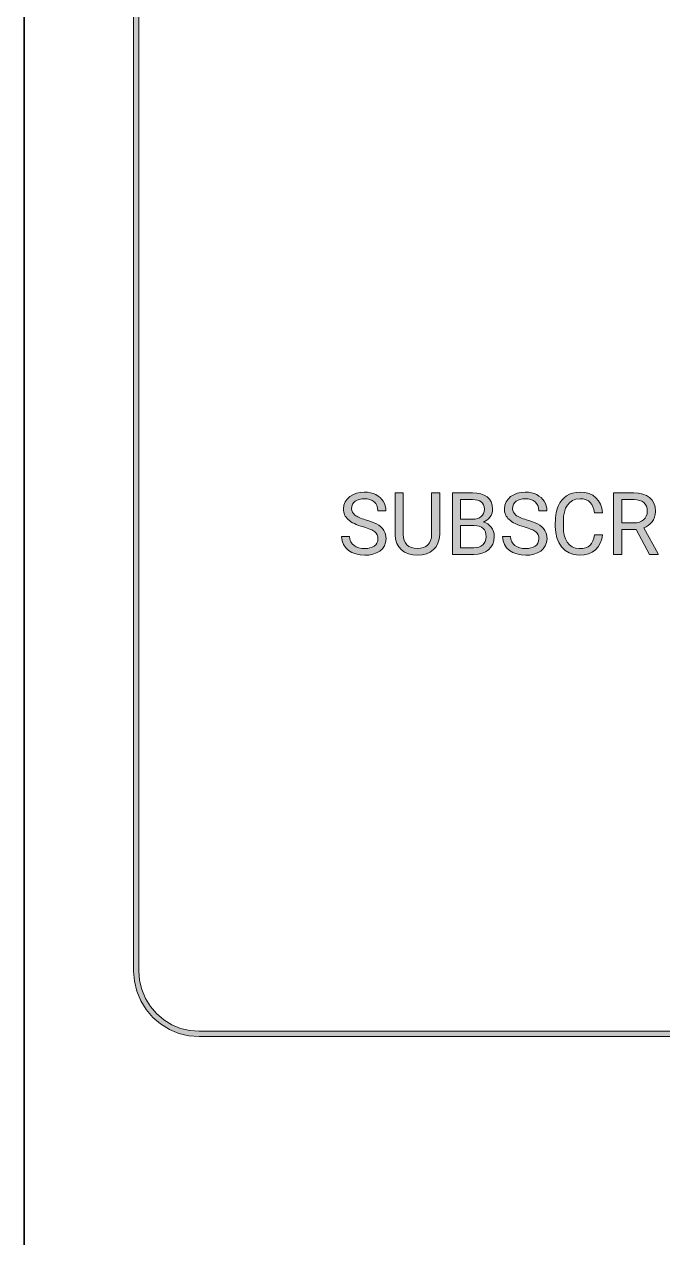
# Model space of a CAD drawing. Extents: x 3 to 1760, y 20 to 1040.
# Drawn here: x 472.7 to 594.3, y 331.2 to 562.4 of the extents above; entities that cross this region are included whole.
import ezdxf

# ---------------------------------------------------------------- set-up
doc = ezdxf.new("R2010")
doc.units = 0
doc.header["$MEASUREMENT"] = 0
doc.layers.add('Layer 1', color=7, linetype='Continuous', lineweight=0)

# ---------------------------------------------------------------- blocks, each defined once
blk = doc.blocks.new('Block_170')
at = {"layer": 'Layer 1', "true_color": 0x202124, "transparency": 33554687}
h = blk.add_hatch(color=250, dxfattribs=at)
h.dxf.hatch_style = 2
edge = h.paths.add_edge_path()
edge.add_spline(control_points=[(537.54, 462.47), (538.98, 462.47), (540.06, 463.04), (540.06, 464.33), (540.06, 464.9), (539.86, 465.35), (539.46, 465.66), (539.06, 465.97), (538.33, 466.28), (537.28, 466.58), (535.95, 466.96), (534.99, 467.44), (534.39, 467.99), (533.78, 468.54), (533.49, 469.23), (533.49, 470.04), (533.49, 472), (535.34, 473.23), (537.46, 473.23), (539.12, 473.23), (540.42, 472.51), (541.07, 471.47), (541.41, 470.93), (541.59, 470.33), (541.59, 469.68), (541.59, 469.68), (540.04, 469.68), (540.04, 469.68), (540.04, 471.16), (539, 471.96), (537.46, 471.96), (536.08, 471.96), (535.06, 471.35), (535.04, 470.06), (535.04, 469.59), (535.25, 469.19), (535.65, 468.86), (536.06, 468.53), (536.74, 468.23), (537.71, 467.95), (539.36, 467.48), (540.48, 467.02), (541.21, 465.89), (541.49, 465.47), (541.61, 464.94), (541.61, 464.34), (541.6, 462.29), (539.76, 461.15), (537.54, 461.21), (535.15, 461.28), (533.2, 462.41), (533.12, 464.76), (533.12, 464.76), (534.67, 464.76), (534.67, 464.76), (534.67, 463.26), (535.95, 462.47), (537.54, 462.47)], knot_values=[0, 0, 0, 0, 1, 1, 1, 2, 2, 2, 3, 3, 3, 4, 4, 4, 5, 5, 5, 6, 6, 6, 7, 7, 7, 8, 8, 8, 9, 9, 9, 10, 10, 10, 11, 11, 11, 12, 12, 12, 13, 13, 13, 14, 14, 14, 15, 15, 15, 16, 16, 16, 17, 17, 17, 18, 18, 18, 19, 19, 19, 19], degree=3, periodic=0)
edge.add_line((537.54, 462.47), (537.54, 462.47))
h = blk.add_hatch(color=250, dxfattribs=at)
h.dxf.hatch_style = 2
edge = h.paths.add_edge_path()
edge.add_spline(control_points=[(547.57, 462.47), (549.29, 462.47), (550.28, 463.45), (550.27, 465.14), (550.27, 465.14), (550.27, 473.06), (550.27, 473.06), (550.27, 473.06), (551.82, 473.06), (551.82, 473.06), (551.82, 473.06), (551.82, 465.12), (551.82, 465.12), (551.79, 462.71), (550.07, 461.21), (547.57, 461.21), (545.09, 461.21), (543.35, 462.67), (543.35, 465.1), (543.35, 465.1), (543.35, 473.06), (543.35, 473.06), (543.35, 473.06), (544.88, 473.06), (544.88, 473.06), (544.88, 473.06), (544.88, 465.15), (544.88, 465.15), (544.87, 463.46), (545.87, 462.47), (547.57, 462.47)], knot_values=[0, 0, 0, 0, 1, 1, 1, 2, 2, 2, 3, 3, 3, 4, 4, 4, 5, 5, 5, 6, 6, 6, 7, 7, 7, 8, 8, 8, 9, 9, 9, 10, 10, 10, 10], degree=3, periodic=0)
edge.add_line((547.57, 462.47), (547.57, 462.47))
h = blk.add_hatch(color=250, dxfattribs=at)
h.dxf.hatch_style = 2
edge = h.paths.add_edge_path()
edge.add_spline(control_points=[(558.34, 462.63), (559.71, 462.62), (560.66, 463.4), (560.66, 464.73), (560.66, 466.14), (559.9, 466.84), (558.36, 466.84), (558.36, 466.84), (555.79, 466.84), (555.79, 466.84), (555.79, 466.84), (555.79, 462.63), (555.79, 462.63), (555.79, 462.63), (558.34, 462.63), (558.34, 462.63)], knot_values=[0, 0, 0, 0, 1, 1, 1, 2, 2, 2, 3, 3, 3, 4, 4, 4, 5, 5, 5, 5], degree=3, periodic=0)
edge = h.paths.add_edge_path()
edge.add_spline(control_points=[(562.21, 464.75), (562.2, 462.54), (560.63, 461.37), (558.31, 461.37), (558.31, 461.37), (554.25, 461.37), (554.25, 461.37), (554.25, 461.37), (554.25, 473.06), (554.25, 473.06), (554.25, 473.06), (558.07, 473.06), (558.07, 473.06), (560.43, 473.07), (561.9, 472.17), (561.9, 469.95), (561.9, 468.72), (561.1, 467.92), (560.16, 467.52), (561.33, 467.22), (562.21, 466.18), (562.21, 464.75)], knot_values=[0, 0, 0, 0, 1, 1, 1, 2, 2, 2, 3, 3, 3, 4, 4, 4, 5, 5, 5, 6, 6, 6, 7, 7, 7, 7], degree=3, periodic=0)
edge = h.paths.add_edge_path()
edge.add_spline(control_points=[(560.35, 469.96), (560.33, 471.34), (559.51, 471.8), (558.07, 471.8), (558.07, 471.8), (555.79, 471.8), (555.79, 471.8), (555.79, 471.8), (555.79, 468.08), (555.79, 468.08), (555.79, 468.08), (558.12, 468.08), (558.12, 468.08), (559.38, 468.05), (560.35, 468.75), (560.35, 469.96)], knot_values=[0, 0, 0, 0, 1, 1, 1, 2, 2, 2, 3, 3, 3, 4, 4, 4, 5, 5, 5, 5], degree=3, periodic=0)
edge.add_line((560.35, 469.96), (560.35, 469.96))
h = blk.add_hatch(color=250, dxfattribs=at)
h.dxf.hatch_style = 2
edge = h.paths.add_edge_path()
edge.add_spline(control_points=[(568.2, 462.47), (569.64, 462.47), (570.72, 463.04), (570.72, 464.33), (570.72, 464.9), (570.52, 465.35), (570.12, 465.66), (569.72, 465.97), (568.99, 466.28), (567.93, 466.58), (566.61, 466.96), (565.64, 467.44), (565.04, 467.99), (564.44, 468.54), (564.14, 469.23), (564.14, 470.04), (564.14, 472), (566, 473.23), (568.12, 473.23), (569.77, 473.23), (571.08, 472.51), (571.72, 471.47), (572.07, 470.93), (572.25, 470.33), (572.25, 469.68), (572.25, 469.68), (570.7, 469.68), (570.7, 469.68), (570.7, 471.16), (569.66, 471.96), (568.12, 471.96), (566.74, 471.96), (565.72, 471.35), (565.7, 470.06), (565.7, 469.59), (565.91, 469.19), (566.31, 468.86), (566.71, 468.53), (567.4, 468.23), (568.37, 467.95), (570.01, 467.48), (571.14, 467.02), (571.87, 465.89), (572.15, 465.47), (572.27, 464.94), (572.27, 464.34), (572.25, 462.29), (570.41, 461.15), (568.2, 461.21), (565.81, 461.28), (563.85, 462.41), (563.77, 464.76), (563.77, 464.76), (565.32, 464.76), (565.32, 464.76), (565.32, 463.26), (566.61, 462.47), (568.2, 462.47)], knot_values=[0, 0, 0, 0, 1, 1, 1, 2, 2, 2, 3, 3, 3, 4, 4, 4, 5, 5, 5, 6, 6, 6, 7, 7, 7, 8, 8, 8, 9, 9, 9, 10, 10, 10, 11, 11, 11, 12, 12, 12, 13, 13, 13, 14, 14, 14, 15, 15, 15, 16, 16, 16, 17, 17, 17, 18, 18, 18, 19, 19, 19, 19], degree=3, periodic=0)
edge.add_line((568.2, 462.47), (568.2, 462.47))
h = blk.add_hatch(color=250, dxfattribs=at)
h.dxf.hatch_style = 2
edge = h.paths.add_edge_path()
edge.add_spline(control_points=[(578.41, 462.47), (580.32, 462.47), (581.01, 463.29), (581.29, 465.08), (581.29, 465.08), (582.84, 465.08), (582.84, 465.08), (582.59, 462.7), (581.01, 461.21), (578.41, 461.21), (575.51, 461.21), (573.84, 463.61), (573.84, 466.67), (573.84, 468.25), (573.91, 469.56), (574.43, 470.66), (575.14, 472.16), (576.49, 473.21), (578.55, 473.23), (581.09, 473.24), (582.64, 471.66), (582.84, 469.31), (582.84, 469.31), (581.29, 469.31), (581.29, 469.31), (581.05, 471.01), (580.35, 471.96), (578.55, 471.96), (576.36, 471.96), (575.36, 470.16), (575.39, 467.76), (575.39, 467.76), (575.39, 466.62), (575.39, 466.62), (575.37, 464.36), (576.32, 462.47), (578.41, 462.47)], knot_values=[0, 0, 0, 0, 1, 1, 1, 2, 2, 2, 3, 3, 3, 4, 4, 4, 5, 5, 5, 6, 6, 6, 7, 7, 7, 8, 8, 8, 9, 9, 9, 10, 10, 10, 11, 11, 11, 12, 12, 12, 12], degree=3, periodic=0)
edge.add_line((578.41, 462.47), (578.41, 462.47))
h = blk.add_hatch(color=250, dxfattribs=at)
h.dxf.hatch_style = 2
edge = h.paths.add_edge_path()
edge.add_spline(control_points=[(592.91, 469.55), (592.91, 467.93), (591.93, 466.9), (590.68, 466.43), (590.68, 466.43), (593.43, 461.47), (593.43, 461.47), (593.43, 461.47), (593.43, 461.37), (593.43, 461.37), (593.43, 461.37), (591.77, 461.37), (591.77, 461.37), (591.77, 461.37), (589.24, 466.1), (589.24, 466.1), (589.24, 466.1), (586.49, 466.1), (586.49, 466.1), (586.49, 466.1), (586.49, 461.37), (586.49, 461.37), (586.49, 461.37), (584.94, 461.37), (584.94, 461.37), (584.94, 461.37), (584.94, 473.06), (584.94, 473.06), (584.94, 473.06), (588.81, 473.06), (588.81, 473.06), (591.3, 473.08), (592.91, 471.95), (592.91, 469.55)], knot_values=[0, 0, 0, 0, 1, 1, 1, 2, 2, 2, 3, 3, 3, 4, 4, 4, 5, 5, 5, 6, 6, 6, 7, 7, 7, 8, 8, 8, 9, 9, 9, 10, 10, 10, 11, 11, 11, 11], degree=3, periodic=0)
edge = h.paths.add_edge_path()
edge.add_spline(control_points=[(591.36, 469.55), (591.36, 471.05), (590.4, 471.8), (588.85, 471.8), (588.85, 471.8), (586.49, 471.8), (586.49, 471.8), (586.49, 471.8), (586.49, 467.36), (586.49, 467.36), (586.49, 467.36), (588.86, 467.36), (588.86, 467.36), (590.3, 467.34), (591.37, 468.17), (591.36, 469.55)], knot_values=[0, 0, 0, 0, 1, 1, 1, 2, 2, 2, 3, 3, 3, 4, 4, 4, 5, 5, 5, 5], degree=3, periodic=0)
edge.add_line((591.36, 469.55), (591.36, 469.55))
at = {"layer": 'Layer 1'}
for points, knots in [([(537.54, 462.47), (538.98, 462.47), (540.06, 463.04), (540.06, 464.33), (540.06, 464.9), (539.86, 465.35), (539.46, 465.66), (539.06, 465.97), (538.33, 466.28), (537.28, 466.58), (535.95, 466.96), (534.99, 467.44), (534.39, 467.99), (533.78, 468.54), (533.49, 469.23), (533.49, 470.04), (533.49, 472), (535.34, 473.23), (537.46, 473.23), (539.12, 473.23), (540.42, 472.51), (541.07, 471.47), (541.41, 470.93), (541.59, 470.33), (541.59, 469.68), (541.59, 469.68), (540.04, 469.68), (540.04, 469.68), (540.04, 471.16), (539, 471.96), (537.46, 471.96), (536.08, 471.96), (535.06, 471.35), (535.04, 470.06), (535.04, 469.59), (535.25, 469.19), (535.65, 468.86), (536.06, 468.53), (536.74, 468.23), (537.71, 467.95), (539.36, 467.48), (540.48, 467.02), (541.21, 465.89), (541.49, 465.47), (541.61, 464.94), (541.61, 464.34), (541.6, 462.29), (539.76, 461.15), (537.54, 461.21), (535.15, 461.28), (533.2, 462.41), (533.12, 464.76), (533.12, 464.76), (534.67, 464.76), (534.67, 464.76), (534.67, 463.26), (535.95, 462.47), (537.54, 462.47)], [0, 0, 0, 0, 1, 1, 1, 2, 2, 2, 3, 3, 3, 4, 4, 4, 5, 5, 5, 6, 6, 6, 7, 7, 7, 8, 8, 8, 9, 9, 9, 10, 10, 10, 11, 11, 11, 12, 12, 12, 13, 13, 13, 14, 14, 14, 15, 15, 15, 16, 16, 16, 17, 17, 17, 18, 18, 18, 19, 19, 19, 19]), ([(547.57, 462.47), (549.29, 462.47), (550.28, 463.45), (550.27, 465.14), (550.27, 465.14), (550.27, 473.06), (550.27, 473.06), (550.27, 473.06), (551.82, 473.06), (551.82, 473.06), (551.82, 473.06), (551.82, 465.12), (551.82, 465.12), (551.79, 462.71), (550.07, 461.21), (547.57, 461.21), (545.09, 461.21), (543.35, 462.67), (543.35, 465.1), (543.35, 465.1), (543.35, 473.06), (543.35, 473.06), (543.35, 473.06), (544.88, 473.06), (544.88, 473.06), (544.88, 473.06), (544.88, 465.15), (544.88, 465.15), (544.87, 463.46), (545.87, 462.47), (547.57, 462.47)], [0, 0, 0, 0, 1, 1, 1, 2, 2, 2, 3, 3, 3, 4, 4, 4, 5, 5, 5, 6, 6, 6, 7, 7, 7, 8, 8, 8, 9, 9, 9, 10, 10, 10, 10]), ([(562.21, 464.75), (562.2, 462.54), (560.63, 461.37), (558.31, 461.37), (558.31, 461.37), (554.25, 461.37), (554.25, 461.37), (554.25, 461.37), (554.25, 473.06), (554.25, 473.06), (554.25, 473.06), (558.07, 473.06), (558.07, 473.06), (560.43, 473.07), (561.9, 472.17), (561.9, 469.95), (561.9, 468.72), (561.1, 467.92), (560.16, 467.52), (561.33, 467.22), (562.21, 466.18), (562.21, 464.75)], [0, 0, 0, 0, 1, 1, 1, 2, 2, 2, 3, 3, 3, 4, 4, 4, 5, 5, 5, 6, 6, 6, 7, 7, 7, 7]), ([(560.35, 469.96), (560.33, 471.34), (559.51, 471.8), (558.07, 471.8), (558.07, 471.8), (555.79, 471.8), (555.79, 471.8), (555.79, 471.8), (555.79, 468.08), (555.79, 468.08), (555.79, 468.08), (558.12, 468.08), (558.12, 468.08), (559.38, 468.05), (560.35, 468.75), (560.35, 469.96)], [0, 0, 0, 0, 1, 1, 1, 2, 2, 2, 3, 3, 3, 4, 4, 4, 5, 5, 5, 5]), ([(568.2, 462.47), (569.64, 462.47), (570.72, 463.04), (570.72, 464.33), (570.72, 464.9), (570.52, 465.35), (570.12, 465.66), (569.72, 465.97), (568.99, 466.28), (567.93, 466.58), (566.61, 466.96), (565.64, 467.44), (565.04, 467.99), (564.44, 468.54), (564.14, 469.23), (564.14, 470.04), (564.14, 472), (566, 473.23), (568.12, 473.23), (569.77, 473.23), (571.08, 472.51), (571.72, 471.47), (572.07, 470.93), (572.25, 470.33), (572.25, 469.68), (572.25, 469.68), (570.7, 469.68), (570.7, 469.68), (570.7, 471.16), (569.66, 471.96), (568.12, 471.96), (566.74, 471.96), (565.72, 471.35), (565.7, 470.06), (565.7, 469.59), (565.91, 469.19), (566.31, 468.86), (566.71, 468.53), (567.4, 468.23), (568.37, 467.95), (570.01, 467.48), (571.14, 467.02), (571.87, 465.89), (572.15, 465.47), (572.27, 464.94), (572.27, 464.34), (572.25, 462.29), (570.41, 461.15), (568.2, 461.21), (565.81, 461.28), (563.85, 462.41), (563.77, 464.76), (563.77, 464.76), (565.32, 464.76), (565.32, 464.76), (565.32, 463.26), (566.61, 462.47), (568.2, 462.47)], [0, 0, 0, 0, 1, 1, 1, 2, 2, 2, 3, 3, 3, 4, 4, 4, 5, 5, 5, 6, 6, 6, 7, 7, 7, 8, 8, 8, 9, 9, 9, 10, 10, 10, 11, 11, 11, 12, 12, 12, 13, 13, 13, 14, 14, 14, 15, 15, 15, 16, 16, 16, 17, 17, 17, 18, 18, 18, 19, 19, 19, 19]), ([(578.41, 462.47), (580.32, 462.47), (581.01, 463.29), (581.29, 465.08), (581.29, 465.08), (582.84, 465.08), (582.84, 465.08), (582.59, 462.7), (581.01, 461.21), (578.41, 461.21), (575.51, 461.21), (573.84, 463.61), (573.84, 466.67), (573.84, 468.25), (573.91, 469.56), (574.43, 470.66), (575.14, 472.16), (576.49, 473.21), (578.55, 473.23), (581.09, 473.24), (582.64, 471.66), (582.84, 469.31), (582.84, 469.31), (581.29, 469.31), (581.29, 469.31), (581.05, 471.01), (580.35, 471.96), (578.55, 471.96), (576.36, 471.96), (575.36, 470.16), (575.39, 467.76), (575.39, 467.76), (575.39, 466.62), (575.39, 466.62), (575.37, 464.36), (576.32, 462.47), (578.41, 462.47)], [0, 0, 0, 0, 1, 1, 1, 2, 2, 2, 3, 3, 3, 4, 4, 4, 5, 5, 5, 6, 6, 6, 7, 7, 7, 8, 8, 8, 9, 9, 9, 10, 10, 10, 11, 11, 11, 12, 12, 12, 12]), ([(592.91, 469.55), (592.91, 467.93), (591.93, 466.9), (590.68, 466.43), (590.68, 466.43), (593.43, 461.47), (593.43, 461.47), (593.43, 461.47), (593.43, 461.37), (593.43, 461.37), (593.43, 461.37), (591.77, 461.37), (591.77, 461.37), (591.77, 461.37), (589.24, 466.1), (589.24, 466.1), (589.24, 466.1), (586.49, 466.1), (586.49, 466.1), (586.49, 466.1), (586.49, 461.37), (586.49, 461.37), (586.49, 461.37), (584.94, 461.37), (584.94, 461.37), (584.94, 461.37), (584.94, 473.06), (584.94, 473.06), (584.94, 473.06), (588.81, 473.06), (588.81, 473.06), (591.3, 473.08), (592.91, 471.95), (592.91, 469.55)], [0, 0, 0, 0, 1, 1, 1, 2, 2, 2, 3, 3, 3, 4, 4, 4, 5, 5, 5, 6, 6, 6, 7, 7, 7, 8, 8, 8, 9, 9, 9, 10, 10, 10, 11, 11, 11, 11]), ([(591.36, 469.55), (591.36, 471.05), (590.4, 471.8), (588.85, 471.8), (588.85, 471.8), (586.49, 471.8), (586.49, 471.8), (586.49, 471.8), (586.49, 467.36), (586.49, 467.36), (586.49, 467.36), (588.86, 467.36), (588.86, 467.36), (590.3, 467.34), (591.37, 468.17), (591.36, 469.55)], [0, 0, 0, 0, 1, 1, 1, 2, 2, 2, 3, 3, 3, 4, 4, 4, 5, 5, 5, 5]), ([(558.34, 462.63), (559.71, 462.62), (560.66, 463.4), (560.66, 464.73), (560.66, 466.14), (559.9, 466.84), (558.36, 466.84), (558.36, 466.84), (555.79, 466.84), (555.79, 466.84), (555.79, 466.84), (555.79, 462.63), (555.79, 462.63), (555.79, 462.63), (558.34, 462.63), (558.34, 462.63)], [0, 0, 0, 0, 1, 1, 1, 2, 2, 2, 3, 3, 3, 4, 4, 4, 5, 5, 5, 5])]:
    blk.add_open_spline(points, degree=3, knots=knots, dxfattribs=at)
blk = doc.blocks.new('Block_169')
at = {"layer": 'Layer 1'}
blk.add_blockref('Block_170', (0, 0), dxfattribs=at)
blk = doc.blocks.new('Block_160')
at = {"layer": 'Layer 1'}
blk.add_blockref('Block_169', (0, 0), dxfattribs=at)
blk = doc.blocks.new('Block_0')
at = {"layer": 'Layer 1', "true_color": 0x666666, "transparency": 33554687}
h = blk.add_hatch(color=251, dxfattribs=at)
h.dxf.hatch_style = 2
edge = h.paths.add_edge_path()
edge.add_spline(control_points=[(494.51, 382.02), (494.51, 382.02), (494.65, 380.2), (494.65, 380.2), (494.65, 380.2), (495.07, 378.45), (495.07, 378.45), (495.07, 378.45), (495.77, 376.78), (495.77, 376.78), (495.77, 376.78), (496.71, 375.24), (496.71, 375.24), (496.71, 375.24), (497.88, 373.87), (497.88, 373.87), (497.88, 373.87), (499.25, 372.7), (499.25, 372.7), (499.25, 372.7), (500.79, 371.75), (500.79, 371.75), (500.79, 371.75), (502.46, 371.05), (502.46, 371.05), (502.46, 371.05), (504.21, 370.65), (504.21, 370.65), (504.21, 370.65), (506.03, 370.5), (506.03, 370.5), (506.03, 370.5), (1162.98, 370.5), (1162.98, 370.5), (1162.98, 370.5), (1164.92, 370.35), (1164.92, 370.35), (1164.92, 370.35), (1166.82, 369.89), (1166.82, 369.89), (1166.82, 369.89), (1168.65, 369.13), (1168.65, 369.13), (1168.65, 369.13), (1170.32, 368.1), (1170.32, 368.1), (1170.32, 368.1), (1171.82, 366.84), (1171.82, 366.84), (1171.82, 366.84), (1173.09, 365.34), (1173.09, 365.34), (1173.09, 365.34), (1174.11, 363.68), (1174.11, 363.68), (1174.11, 363.68), (1174.85, 361.86), (1174.85, 361.86), (1174.85, 361.86), (1175.31, 359.96), (1175.31, 359.96), (1175.31, 359.96), (1175.46, 358.02), (1175.46, 358.02), (1175.46, 358.02), (1175.46, 180.17), (1175.46, 180.17), (1175.46, 180.17), (1175.6, 178.35), (1175.6, 178.35), (1175.6, 178.35), (1176.02, 176.6), (1176.02, 176.6), (1176.02, 176.6), (1176.72, 174.93), (1176.72, 174.93), (1176.72, 174.93), (1177.65, 173.39), (1177.65, 173.39), (1177.65, 173.39), (1178.82, 172.01), (1178.82, 172.01), (1178.82, 172.01), (1180.19, 170.84), (1180.19, 170.84), (1180.19, 170.84), (1181.72, 169.9), (1181.72, 169.9), (1181.72, 169.9), (1183.39, 169.22), (1183.39, 169.22), (1183.39, 169.22), (1185.14, 168.8), (1185.14, 168.8), (1185.14, 168.8), (1186.96, 168.65), (1186.96, 168.65), (1186.96, 168.65), (1198.56, 168.65), (1198.56, 168.65), (1198.56, 168.65), (1198.56, 167.65), (1198.56, 167.65), (1198.56, 167.65), (1186.92, 167.65), (1186.92, 167.65), (1186.92, 167.65), (1184.99, 167.8), (1184.99, 167.8), (1184.99, 167.8), (1183.09, 168.26), (1183.09, 168.26), (1183.09, 168.26), (1181.27, 169.01), (1181.27, 169.01), (1181.27, 169.01), (1179.59, 170.05), (1179.59, 170.05), (1179.59, 170.05), (1178.09, 171.32), (1178.09, 171.32), (1178.09, 171.32), (1176.83, 172.82), (1176.83, 172.82), (1176.83, 172.82), (1175.8, 174.5), (1175.8, 174.5), (1175.8, 174.5), (1175.06, 176.3), (1175.06, 176.3), (1175.06, 176.3), (1174.6, 178.22), (1174.6, 178.22), (1174.6, 178.22), (1174.45, 180.15), (1174.45, 180.15), (1174.45, 180.15), (1174.45, 357.98), (1174.45, 357.98), (1174.45, 357.98), (1174.31, 359.8), (1174.31, 359.8), (1174.31, 359.8), (1173.91, 361.55), (1173.91, 361.55), (1173.91, 361.55), (1173.21, 363.22), (1173.21, 363.22), (1173.21, 363.22), (1172.26, 364.76), (1172.26, 364.76), (1172.26, 364.76), (1171.09, 366.13), (1171.09, 366.13), (1171.09, 366.13), (1169.72, 367.3), (1169.72, 367.3), (1169.72, 367.3), (1168.19, 368.25), (1168.19, 368.25), (1168.19, 368.25), (1166.53, 368.95), (1166.53, 368.95), (1166.53, 368.95), (1164.78, 369.35), (1164.78, 369.35), (1164.78, 369.35), (1162.96, 369.5), (1162.96, 369.5), (1162.96, 369.5), (505.99, 369.5), (505.99, 369.5), (505.99, 369.5), (504.05, 369.65), (504.05, 369.65), (504.05, 369.65), (502.15, 370.11), (502.15, 370.11), (502.15, 370.11), (500.33, 370.87), (500.33, 370.87), (500.33, 370.87), (498.66, 371.9), (498.66, 371.9), (498.66, 371.9), (497.16, 373.16), (497.16, 373.16), (497.16, 373.16), (495.9, 374.66), (495.9, 374.66), (495.9, 374.66), (494.86, 376.32), (494.86, 376.32), (494.86, 376.32), (494.11, 378.14), (494.11, 378.14), (494.11, 378.14), (493.66, 380.04), (493.66, 380.04), (493.66, 380.04), (493.51, 381.98), (493.51, 381.98), (493.51, 381.98), (493.51, 729.43), (493.51, 729.43), (493.51, 729.43), (494.51, 729.43), (494.51, 729.43), (494.51, 729.43), (494.51, 382.02), (494.51, 382.02)], knot_values=[0, 0, 0, 0, 1, 1, 1, 2, 2, 2, 3, 3, 3, 4, 4, 4, 5, 5, 5, 6, 6, 6, 7, 7, 7, 8, 8, 8, 9, 9, 9, 10, 10, 10, 11, 11, 11, 12, 12, 12, 13, 13, 13, 14, 14, 14, 15, 15, 15, 16, 16, 16, 17, 17, 17, 18, 18, 18, 19, 19, 19, 20, 20, 20, 21, 21, 21, 22, 22, 22, 23, 23, 23, 24, 24, 24, 25, 25, 25, 26, 26, 26, 27, 27, 27, 28, 28, 28, 29, 29, 29, 30, 30, 30, 31, 31, 31, 32, 32, 32, 33, 33, 33, 34, 34, 34, 35, 35, 35, 36, 36, 36, 37, 37, 37, 38, 38, 38, 39, 39, 39, 40, 40, 40, 41, 41, 41, 42, 42, 42, 43, 43, 43, 44, 44, 44, 45, 45, 45, 46, 46, 46, 47, 47, 47, 48, 48, 48, 49, 49, 49, 50, 50, 50, 51, 51, 51, 52, 52, 52, 53, 53, 53, 54, 54, 54, 55, 55, 55, 56, 56, 56, 57, 57, 57, 58, 58, 58, 59, 59, 59, 60, 60, 60, 61, 61, 61, 62, 62, 62, 63, 63, 63, 64, 64, 64, 65, 65, 65, 66, 66, 66, 67, 67, 67, 68, 68, 68, 69, 69, 69, 70, 70, 70, 70], degree=3, periodic=0)
at = {"layer": 'Layer 1', "color": 251, "lineweight": 0, "true_color": 0x666666}
blk.add_open_spline([(494.51, 382.02), (494.51, 382.02), (494.65, 380.2), (494.65, 380.2), (494.65, 380.2), (495.07, 378.45), (495.07, 378.45), (495.07, 378.45), (495.77, 376.78), (495.77, 376.78), (495.77, 376.78), (496.71, 375.24), (496.71, 375.24), (496.71, 375.24), (497.88, 373.87), (497.88, 373.87), (497.88, 373.87), (499.25, 372.7), (499.25, 372.7), (499.25, 372.7), (500.79, 371.75), (500.79, 371.75), (500.79, 371.75), (502.46, 371.05), (502.46, 371.05), (502.46, 371.05), (504.21, 370.65), (504.21, 370.65), (504.21, 370.65), (506.03, 370.5), (506.03, 370.5), (506.03, 370.5), (1162.98, 370.5), (1162.98, 370.5), (1162.98, 370.5), (1164.92, 370.35), (1164.92, 370.35), (1164.92, 370.35), (1166.82, 369.89), (1166.82, 369.89), (1166.82, 369.89), (1168.65, 369.13), (1168.65, 369.13), (1168.65, 369.13), (1170.32, 368.1), (1170.32, 368.1), (1170.32, 368.1), (1171.82, 366.84), (1171.82, 366.84), (1171.82, 366.84), (1173.09, 365.34), (1173.09, 365.34), (1173.09, 365.34), (1174.11, 363.68), (1174.11, 363.68), (1174.11, 363.68), (1174.85, 361.86), (1174.85, 361.86), (1174.85, 361.86), (1175.31, 359.96), (1175.31, 359.96), (1175.31, 359.96), (1175.46, 358.02), (1175.46, 358.02), (1175.46, 358.02), (1175.46, 180.17), (1175.46, 180.17), (1175.46, 180.17), (1175.6, 178.35), (1175.6, 178.35), (1175.6, 178.35), (1176.02, 176.6), (1176.02, 176.6), (1176.02, 176.6), (1176.72, 174.93), (1176.72, 174.93), (1176.72, 174.93), (1177.65, 173.39), (1177.65, 173.39), (1177.65, 173.39), (1178.82, 172.01), (1178.82, 172.01), (1178.82, 172.01), (1180.19, 170.84), (1180.19, 170.84), (1180.19, 170.84), (1181.72, 169.9), (1181.72, 169.9), (1181.72, 169.9), (1183.39, 169.22), (1183.39, 169.22), (1183.39, 169.22), (1185.14, 168.8), (1185.14, 168.8), (1185.14, 168.8), (1186.96, 168.65), (1186.96, 168.65), (1186.96, 168.65), (1198.56, 168.65), (1198.56, 168.65), (1198.56, 168.65), (1198.56, 167.65), (1198.56, 167.65), (1198.56, 167.65), (1186.92, 167.65), (1186.92, 167.65), (1186.92, 167.65), (1184.99, 167.8), (1184.99, 167.8), (1184.99, 167.8), (1183.09, 168.26), (1183.09, 168.26), (1183.09, 168.26), (1181.27, 169.01), (1181.27, 169.01), (1181.27, 169.01), (1179.59, 170.05), (1179.59, 170.05), (1179.59, 170.05), (1178.09, 171.32), (1178.09, 171.32), (1178.09, 171.32), (1176.83, 172.82), (1176.83, 172.82), (1176.83, 172.82), (1175.8, 174.5), (1175.8, 174.5), (1175.8, 174.5), (1175.06, 176.3), (1175.06, 176.3), (1175.06, 176.3), (1174.6, 178.22), (1174.6, 178.22), (1174.6, 178.22), (1174.45, 180.15), (1174.45, 180.15), (1174.45, 180.15), (1174.45, 357.98), (1174.45, 357.98), (1174.45, 357.98), (1174.31, 359.8), (1174.31, 359.8), (1174.31, 359.8), (1173.91, 361.55), (1173.91, 361.55), (1173.91, 361.55), (1173.21, 363.22), (1173.21, 363.22), (1173.21, 363.22), (1172.26, 364.76), (1172.26, 364.76), (1172.26, 364.76), (1171.09, 366.13), (1171.09, 366.13), (1171.09, 366.13), (1169.72, 367.3), (1169.72, 367.3), (1169.72, 367.3), (1168.19, 368.25), (1168.19, 368.25), (1168.19, 368.25), (1166.53, 368.95), (1166.53, 368.95), (1166.53, 368.95), (1164.78, 369.35), (1164.78, 369.35), (1164.78, 369.35), (1162.96, 369.5), (1162.96, 369.5), (1162.96, 369.5), (505.99, 369.5), (505.99, 369.5), (505.99, 369.5), (504.05, 369.65), (504.05, 369.65), (504.05, 369.65), (502.15, 370.11), (502.15, 370.11), (502.15, 370.11), (500.33, 370.87), (500.33, 370.87), (500.33, 370.87), (498.66, 371.9), (498.66, 371.9), (498.66, 371.9), (497.16, 373.16), (497.16, 373.16), (497.16, 373.16), (495.9, 374.66), (495.9, 374.66), (495.9, 374.66), (494.86, 376.32), (494.86, 376.32), (494.86, 376.32), (494.11, 378.14), (494.11, 378.14), (494.11, 378.14), (493.66, 380.04), (493.66, 380.04), (493.66, 380.04), (493.51, 381.98), (493.51, 381.98), (493.51, 381.98), (493.51, 729.43), (493.51, 729.43), (493.51, 729.43), (494.51, 729.43), (494.51, 729.43), (494.51, 729.43), (494.51, 382.02), (494.51, 382.02)], degree=3, knots=[0, 0, 0, 0, 1, 1, 1, 2, 2, 2, 3, 3, 3, 4, 4, 4, 5, 5, 5, 6, 6, 6, 7, 7, 7, 8, 8, 8, 9, 9, 9, 10, 10, 10, 11, 11, 11, 12, 12, 12, 13, 13, 13, 14, 14, 14, 15, 15, 15, 16, 16, 16, 17, 17, 17, 18, 18, 18, 19, 19, 19, 20, 20, 20, 21, 21, 21, 22, 22, 22, 23, 23, 23, 24, 24, 24, 25, 25, 25, 26, 26, 26, 27, 27, 27, 28, 28, 28, 29, 29, 29, 30, 30, 30, 31, 31, 31, 32, 32, 32, 33, 33, 33, 34, 34, 34, 35, 35, 35, 36, 36, 36, 37, 37, 37, 38, 38, 38, 39, 39, 39, 40, 40, 40, 41, 41, 41, 42, 42, 42, 43, 43, 43, 44, 44, 44, 45, 45, 45, 46, 46, 46, 47, 47, 47, 48, 48, 48, 49, 49, 49, 50, 50, 50, 51, 51, 51, 52, 52, 52, 53, 53, 53, 54, 54, 54, 55, 55, 55, 56, 56, 56, 57, 57, 57, 58, 58, 58, 59, 59, 59, 60, 60, 60, 61, 61, 61, 62, 62, 62, 63, 63, 63, 64, 64, 64, 65, 65, 65, 66, 66, 66, 67, 67, 67, 68, 68, 68, 69, 69, 69, 70, 70, 70, 70], dxfattribs=at)
at = {"layer": 'Layer 1', "color": 251, "lineweight": 35, "true_color": 0x666666}
blk.add_open_spline([(472.68, 180.5), (472.68, 180.5), (472.68, 713.55), (472.68, 713.55)], degree=3, dxfattribs=at)
at = {"layer": 'Layer 1'}
blk.add_blockref('Block_160', (0, 0), dxfattribs=at)

msp = doc.modelspace()

# ---------------------------------------------------------------- block references
at = {"layer": 'Layer 1'}
msp.add_blockref('Block_0', (0, 0), dxfattribs=at)

doc.saveas('drawing.dxf')
